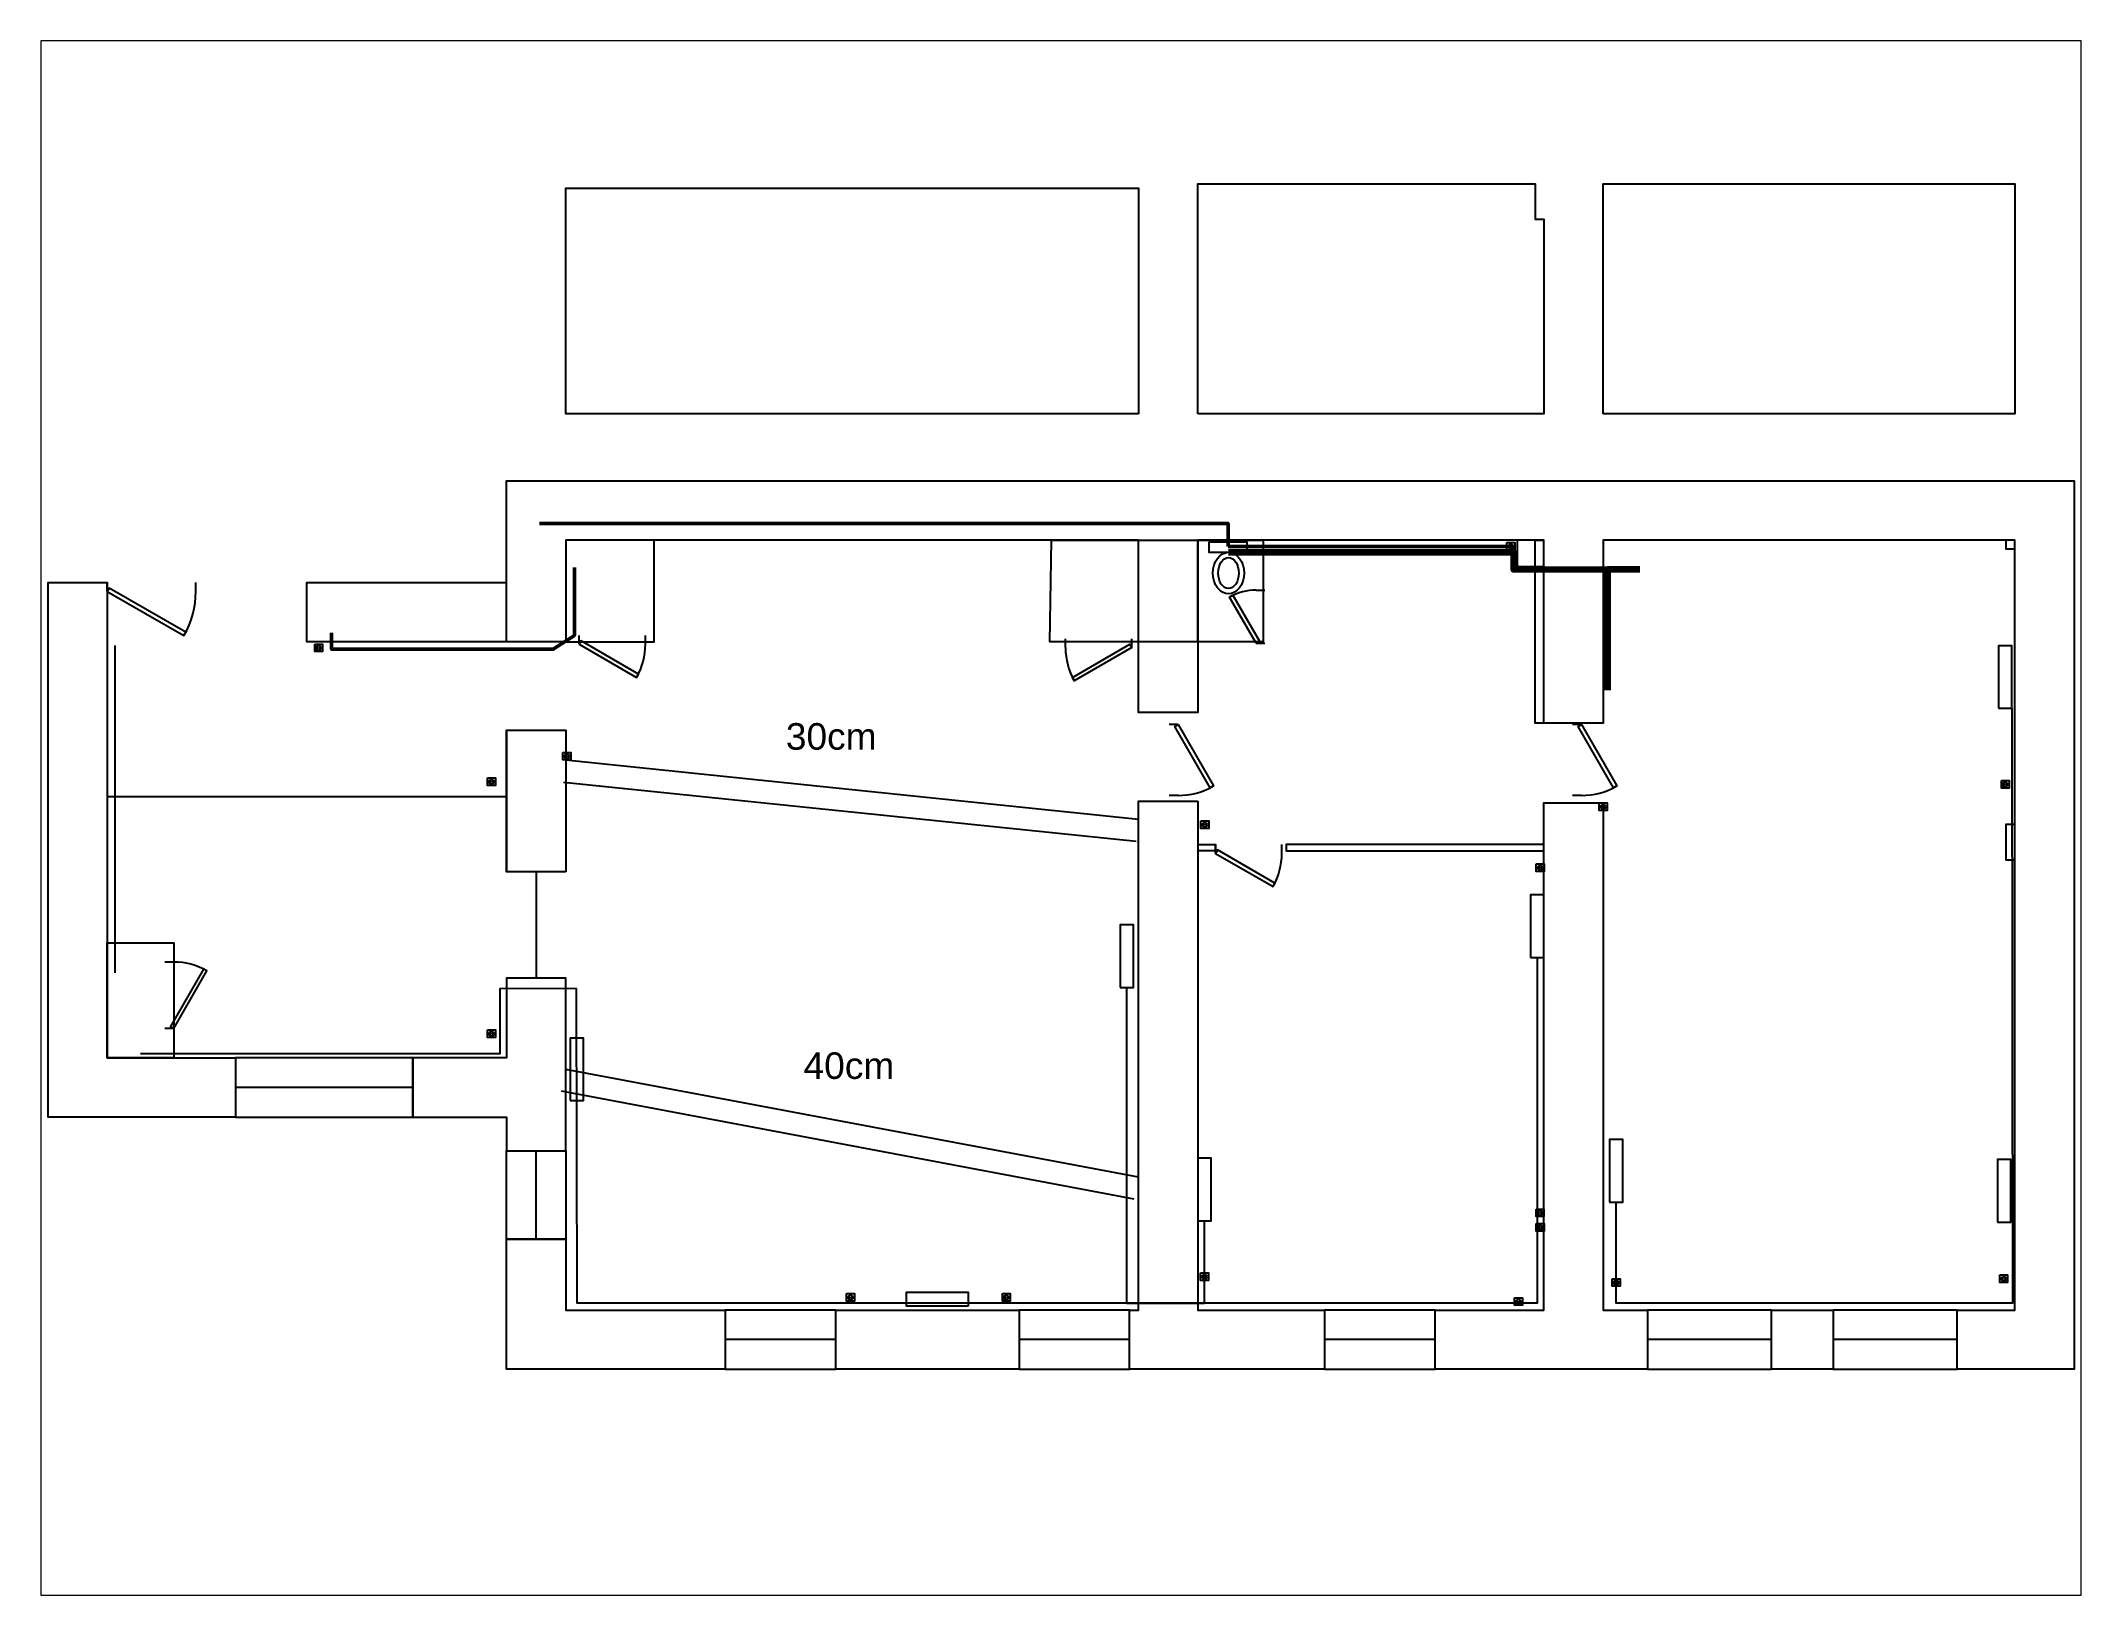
# Paper-space layout 'Layout1' of a CAD drawing. Header units: centimetres. Extents: x 1.05 to 9.45, y 0.8 to 7.2.
# The model-space entities are those that its viewports show. They can reach past a viewport. Long polylines and large blocks are cut down to what shows.
import ezdxf

# ---------------------------------------------------------------- set-up
doc = ezdxf.new("R2010")
doc.units = ezdxf.units.CM
doc.header["$MEASUREMENT"] = 0
for name, color, linetype in [('door', 2, 'Continuous'), ('eau radiateur', 4, 'Continuous'), ('gaz', 7, 'Continuous'), ('hauteur', 4, 'Continuous'), ('placard', 1, 'Continuous'), ('plafond', 4, 'Continuous'), ('prise electrique', 1, 'Continuous'), ('radiateur', 4, 'Continuous'), ('toilette', 3, 'Continuous'), ('Walls', 3, 'Continuous'), ('Windows', 5, 'Continuous')]:
    doc.layers.add(name, color=color, linetype=linetype)
doc.layers.add('eau', color=5, linetype='Continuous', lineweight=50)
doc.layers.add('evacuation eau', color=4, linetype='Continuous', lineweight=106)
doc.styles.get("Standard").update_dxf_attribs({"font": 'Arial.ttf', "height": 30})

# ---------------------------------------------------------------- blocks, each defined once
blk = doc.blocks.new('*U14')
for p, q in [((0, 0), (0, 100)), ((750, 0), (750, 100))]:
    blk.add_line(p, q)
blk.add_lwpolyline([(0, 0), (650, -375), (671, -337), (22, 38)], close=True)
blk.add_arc((0, 0), 750, 330, 0)
blk = doc.blocks.new('*U16')
for p, q in [((0, 0), (0, 100)), ((1000, 0), (1000, 100))]:
    blk.add_line(p, q)
blk.add_lwpolyline([(0, 0), (866, -500), (888, -462), (22, 38)], close=True)
blk.add_arc((0, 0), 1000, 330, 0)
blk = doc.blocks.new('prise electrique')
blk.add_lwpolyline([(0, 2.5), (2.56, 2.5), (2.56, 0), (0, 0)], close=True)
for centre, radius in [((1.28, 1.19), 0.78), ((0.96, 1.2), 0.0883), ((1.66, 1.19), 0.0883)]:
    blk.add_circle(centre, radius)
blk = doc.blocks.new('*U18')
for p, q in [((0, 0), (0, 100)), ((750, 0), (750, 100))]:
    blk.add_line(p, q)
blk.add_lwpolyline([(0, 0), (650, -375), (671, -337), (22, 38)], close=True)
blk.add_arc((0, 0), 750, 330, 0)
blk = doc.blocks.new('*U19')
for p, q in [((-750, 0), (-750, 100)), ((0, 0), (0, 100))]:
    blk.add_line(p, q)
blk.add_lwpolyline([(0, 0), (-650, -375), (-671, -337), (-22, 38)], close=True)
blk.add_arc((0, 0), 750, 180, 210)
blk = doc.blocks.new('*U20')
for p, q in [((-800, 0), (-800, 100)), ((0, 0), (0, 100))]:
    blk.add_line(p, q)
blk.add_lwpolyline([(0, 0), (-693, -400), (-715, -362), (-22, 38)], close=True)
blk.add_arc((0, 0), 800, 180, 210)
blk = doc.blocks.new('chiotte')
blk.add_lwpolyline([(-24, 55.5), (18.4, 55.5), (18.4, 43.7), (-24.1, 43.7), (-24.1, 55.5)])
for major_axis, ratio in [((0, 23.5), 0.748791), ((0, 17.6), 0.660378)]:
    blk.add_ellipse((-2.3, 20.3), major_axis=major_axis, ratio=ratio)
blk = doc.blocks.new('*U22')
for p, q in [((0, 0), (0, -100)), ((600, 0), (600, -100))]:
    blk.add_line(p, q)
blk.add_lwpolyline([(0, 0), (520, 300), (541, 262), (22, -38)], close=True)
blk.add_arc((0, 0), 600, 0, 30)

msp = doc.modelspace()

# ---------------------------------------------------------------- linework, layer by layer
msp.add_line((-32.1, 494.4), (-32.1, 374.4))
for points in [[(-65.6, 654.4), (-65.6, 494.4)], [(1474.1, 662.4), (1474.1, 662.4)], [(715.4, 525.4), (735.4, 525.4), (735.4, 525.4), (735.4, 518.4), (715.4, 518.4)]]:
    msp.add_lwpolyline(points)
at = {"layer": 'eau'}
for points in [[(749.6, 862.2), (749.6, 888.1), (-28.5, 888.1)], [(749.6, 862.2), (875.2, 862.2), (1070.6, 862.2), (1070.7, 836.1), (1175.2, 836.1)], [(11.1, 838.4), (11.1, 761.6), (-12.8, 746), (-263.2, 746), (-263.2, 764.4), (-263.2, 764.4)], [(1175.2, 836.1), (1193.9, 836.1)], [(1175.2, 836.1), (1175.2, 700)]]:
    msp.add_lwpolyline(points, dxfattribs=at)
at = {"layer": 'eau radiateur'}
for points in [[(1635.2, 679.3), (1636, 7), (1188.1, 7), (1188.1, 121.3)], [(1098.9, 397.8), (1098.9, 7), (722.9, 7), (722.9, 100.3)], [(13.5, 362.6), (-73.2, 362.4), (-73.2, 288.8), (-479.1, 288.8)], [(634.9, 362.9), (634.9, 7.2), (14.1, 7.3), (13.5, 362.6)], [(634.9, 7.2), (722.9, 7), (634.9, 7.2), (634.9, 7.2)]]:
    msp.add_lwpolyline(points, dxfattribs=at)
at = {"layer": 'evacuation eau'}
for points in [[(750.2, 855.6), (875.5, 855.6), (1071.9, 855.6), (1071.9, 836.1), (1178.2, 836.5)], [(1178.2, 836.5), (1214.8, 836.6)], [(1178.2, 836.5), (1178.2, 699.9)]]:
    msp.add_lwpolyline(points, dxfattribs=at)
at = {"layer": 'gaz'}
msp.add_lwpolyline([(-508.1, 750.3), (-508.1, 380.2)], dxfattribs=at)
at = {"layer": 'hauteur'}
for points in [[(715.4, 1012), (715.4, 1272), (1096.4, 1272), (1096.4, 1232), (1106.4, 1232), (1106.4, 1012), (715.4, 1012)], [(1173.4, 1012), (1173.4, 1272), (1638.4, 1272), (1638.4, 1012), (1173.4, 1012)], [(648.3, 1012), (1.4, 1012), (1.4, 1267), (648.3, 1267), (648.3, 1012)]]:
    msp.add_lwpolyline(points, dxfattribs=at)
at = {"layer": 'placard'}
for points in [[(1.4, 869.4), (1.4, 754.4), (101.4, 754.4), (101.4, 869.4), (1.4, 869.4)], [(648.4, 754.4), (548.4, 754.4), (550.3, 869.3), (648.4, 869.4), (715.4, 869.3), (715.4, 754.3), (648.4, 754.4)], [(-516.6, 284.4), (-516.6, 414.4), (-441.6, 414.4), (-441.6, 284.4), (-516.6, 284.4)]]:
    msp.add_lwpolyline(points, dxfattribs=at)
at = {"layer": 'plafond'}
for points in [[(1106.4, 662.4), (1096.4, 662.4), (1096.4, 869.4), (1106.4, 869.4)], [(1.4, 620.9), (648.4, 554)], [(-65.6, 579.4), (-516.6, 579.4)], [(-1.2, 596), (645.8, 529.1)], [(648.4, 149.4), (1.4, 271.3)], [(643.7, 124.8), (-3.3, 246.8)]]:
    msp.add_lwpolyline(points, dxfattribs=at)
at = {"layer": 'radiateur'}
for points in [[(1620.2, 679.3), (1635.2, 679.3), (1635.2, 749.9), (1620.2, 749.9)], [(1091.4, 397.8), (1106.4, 397.8), (1106.4, 468.4), (1091.4, 468.4)], [(627.8, 363.9), (642.8, 363.9), (642.8, 434.5), (627.8, 434.5)], [(6.3, 236), (21.3, 236), (21.3, 306.6), (6.3, 306.6)], [(1180.6, 121.3), (1195.6, 121.3), (1195.6, 191.9), (1180.6, 191.9)], [(715.4, 100.3), (730.4, 100.3), (730.4, 170.9), (715.4, 170.9)], [(1619, 98.7), (1634, 98.7), (1634, 169.3), (1619, 169.3)], [(456.5, 4.1), (456.5, 19.1), (385.9, 19.1), (385.9, 4.1)]]:
    msp.add_lwpolyline(points, close=True, dxfattribs=at)
at = {"layer": 'toilette'}
msp.add_lwpolyline([(715.4, 869.4), (789.4, 869.4), (789.4, 754.3), (715.4, 754.3)], close=True, dxfattribs=at)
at = {"layer": 'Walls'}
for points in [[(648.4, 869.4), (648.4, 869.4), (1.4, 869.4), (1.4, 754.4), (1.4, 754.4), (-65.6, 754.4), (-65.6, 936.4), (1705.4, 936.4), (1705.4, -67.6), (1573.4, -67.6), (1573.4, -0.6), (1573.4, -0.6), (1638.4, -0.6), (1638.4, 869.4), (1173.4, 869.4), (1173.4, 662.4), (1106.4, 662.4), (1106.4, 662.4), (1106.4, 869.4), (715.4, 869.4), (715.4, 674.4), (648.4, 674.4), (648.4, 674.4), (648.4, 869.4), (550.3, 869.4)], [(1076.4, 869.4), (1076.4, 839.4), (1106.4, 839.4)], [(1628.4, 869.4), (1628.4, 859.4), (1638.4, 859.4)], [(-65.6, 754.4), (-291.1, 754.4), (-291.1, 821.4), (-65.6, 821.4)], [(1638.4, 548), (1628.4, 548), (1628.4, 508), (1638.4, 508)], [(1106.4, 525.4), (1106.4, 525.4), (815.4, 525.4), (815.4, 525.4), (815.4, 518.4), (1106.4, 518.4)]]:
    msp.add_lwpolyline(points, dxfattribs=at)
for points in [[(-371.6, 284.4), (-371.6, 284.4), (-371.6, 217.4), (-583.6, 217.4), (-583.6, 821.4), (-516.6, 821.4), (-516.6, 754.4), (-516.6, 284.4)], [(1.4, 494.4), (1.4, 494.4), (-65.6, 494.4), (-65.6, 654.4), (1.4, 654.4), (1.4, 654.4)], [(715.4, 574.4), (715.4, -0.6), (858.4, -0.6), (858.4, -0.6), (858.4, -67.6), (638.4, -67.6), (638.4, -0.6), (648.4, -0.6), (648.4, -0.6), (648.4, 574.4), (648.4, 574.4)], [(1173.4, 572.4), (1173.4, -0.6), (1173.4, -0.6), (1223.4, -0.6), (1223.4, -0.6), (1223.4, -67.6), (983.4, -67.6), (983.4, -0.6), (983.4, -0.6), (1106.4, -0.6), (1106.4, -0.6), (1106.4, 572.4), (1106.4, 572.4)], [(-65.6, 179.4), (1.4, 179.4), (1.4, 179.4), (1.4, 374.4), (1.4, 374.4), (-65.6, 374.4), (-65.6, 284.4), (-171.6, 284.4), (-171.6, 284.4), (-171.6, 217.4), (-65.6, 217.4)], [(181.4, -0.6), (181.4, -0.6), (181.4, -67.6), (-65.6, -67.6), (-65.6, 79.4), (1.4, 79.4), (1.4, 79.4), (1.4, -0.6)], [(513.4, -0.6), (513.4, -0.6), (513.4, -67.6), (306.4, -67.6), (306.4, -0.6), (306.4, -0.6)], [(1433.4, -0.6), (1433.4, -0.6), (1433.4, -67.6), (1363.4, -67.6), (1363.4, -0.6), (1363.4, -0.6)]]:
    msp.add_lwpolyline(points, close=True, dxfattribs=at)
at = {"layer": 'Windows'}
for points in [[(-171.6, 284.4), (-371.6, 284.4), (-371.6, 217.4), (-171.6, 217.4)], [(1.4, 79.4), (-65.6, 79.4), (-65.6, 179.4), (1.4, 179.4)], [(306.4, -0.6), (181.4, -0.6), (181.4, -67.6), (306.4, -67.6)], [(638.4, -0.6), (513.4, -0.6), (513.4, -67.6), (638.4, -67.6)], [(983.4, -0.6), (858.4, -0.6), (858.4, -67.6), (983.4, -67.6)], [(1363.4, -0.6), (1223.4, -0.6), (1223.4, -67.6), (1363.4, -67.6)], [(1573.4, -0.6), (1433.4, -0.6), (1433.4, -67.6), (1573.4, -67.6)]]:
    msp.add_lwpolyline(points, close=True, dxfattribs=at)
for points in [[(-171.6, 250.9), (-371.6, 250.9)], [(-32.1, 79.4), (-32.1, 179.4)], [(306.4, -34.1), (181.4, -34.1)], [(638.4, -34.1), (513.4, -34.1)], [(983.4, -34.1), (858.4, -34.1)], [(1363.4, -34.1), (1223.4, -34.1)], [(1573.4, -34.1), (1433.4, -34.1)]]:
    msp.add_lwpolyline(points, dxfattribs=at)

# ---------------------------------------------------------------- block references
at = {"layer": 'door', "xscale": 0.1, "yscale": 0.1, "zscale": 0.1}
for name, p in [('*U16', (-516.6, 811.4)), ('*U14', (16.4, 751.6)), ('*U19', (640.9, 747.8)), ('*U14', (735.4, 515.4))]:
    msp.add_blockref(name, p, dxfattribs=at)
for name, p, rotation in [('*U22', (781.3, 752.9), 89.99999999999996), ('*U20', (693.1, 660.8), 89.99999999999996), ('*U20', (1148.9, 660.8), 89.99999999999996), ('*U18', (-441.6, 317.6), 90)]:
    msp.add_blockref(name, p, dxfattribs=dict(at, rotation=rotation))
at = {"layer": 'prise electrique', "xscale": 3.443400502714738, "yscale": 3.443400502714738, "zscale": 3.443400502714738}
for p in [(1064.6, 858.1), (-282.3, 743.3), (-1.9, 620.9), (-86.9, 592.1), (1623.3, 589.1), (1168.9, 563.8), (718.9, 543.6), (1097.8, 494.9), (-86.9, 307.4), (1097.5, 104.9), (1097.8, 88.5), (718.5, 32.9), (1183.7, 26.2), (1621.5, 30.5), (318.6, 9.3), (494.6, 9.3), (1073.3, 4.7)]:
    msp.add_blockref('prise electrique', p, dxfattribs=at)
at = {"layer": 'toilette'}
msp.add_blockref('chiotte', (752.4, 811.8), dxfattribs=at)

# ---------------------------------------------------------------- texts
at = {"char_height": 30, "attachment_point": 1}
for s, width, insert in [('30cm', 74.85, (250, 662.5)), ('40cm', 54.85, (270, 290.5))]:
    msp.add_mtext_dynamic_manual_height_columns(s, width=width, gutter_width=150, heights=[0], dxfattribs=dict(at, insert=insert))

psp = doc.layouts.get("Layout1")

# ---------------------------------------------------------------- viewports
at = {"layer": '0', "view_target_point": (27.9229, 14.1643)}
psp.add_viewport(center=(5.25, 4), size=(8.4, 6.4), view_center_point=(532.9273, 541.1621), view_height=1756.325063, dxfattribs=at)

doc.saveas('drawing.dxf')
